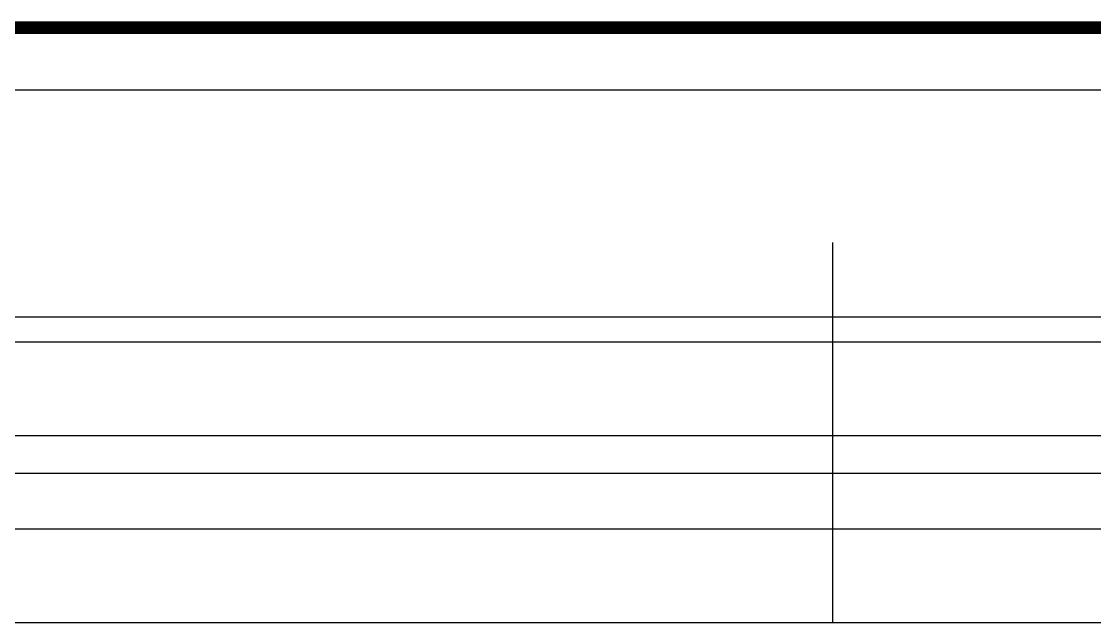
# Model space of a CAD drawing. Header units: millimetres. Extents: x 236955 to 308542, y 30900 to 88969.
# Drawn here: x 299470 to 300331, y 61794 to 62276 of the extents above; entities that cross this region are included whole.
import ezdxf

# ---------------------------------------------------------------- set-up
doc = ezdxf.new("R2010")
doc.units = ezdxf.units.MM
doc.header["$LTSCALE"] = 100
doc.linetypes.add('HID', pattern=[2.3, 1.5, -0.8])
for name, color, linetype in [('06-LIGHT', 4, 'Continuous'), ('CEIL-LIGHT', 7, 'Continuous'), ('CO-BATH', 6, 'Continuous'), ('F-WIN', 4, 'Continuous')]:
    doc.layers.add(name, color=color, linetype=linetype)

# ---------------------------------------------------------------- blocks, each defined once
blk = doc.blocks.new('flooor')
at = {"layer": 'F-WIN'}
for p, q in [((274321.11, 61794), (274321.11, 62099)), ((275970.61, 62039), (272671.61, 62039)), ((275920.61, 62019), (272721.61, 62019)), ((275920.61, 61869), (272721.61, 61869)), ((272671.61, 61794), (275970.61, 61794))]:
    blk.add_line(p, q, dxfattribs=at)
blk.add_lwpolyline([(275145.86, 61944), (273496.36, 61944), (273496.36, 61914), (275145.86, 61914)], close=True, dxfattribs=at)
blk = doc.blocks.new('vjswjdjeh')
blk.add_blockref('flooor', (62988.56, -6552.48))

msp = doc.modelspace()

# ---------------------------------------------------------------- linework, layer by layer
at = {"layer": '06-LIGHT', "color": 10, "linetype": 'HID', "const_width": 10}
msp.add_lwpolyline([(298039.61, 62271.5), (302530.61, 62271.5)], dxfattribs=at)
at = {"layer": 'CEIL-LIGHT'}
msp.add_line((298039.61, 62221.5), (302530.61, 62221.5), dxfattribs=at)

# ---------------------------------------------------------------- block references
at = {"layer": 'CO-BATH'}
msp.add_blockref('vjswjdjeh', (-37188.56, 6552.48), dxfattribs=at)

doc.saveas('drawing.dxf')
